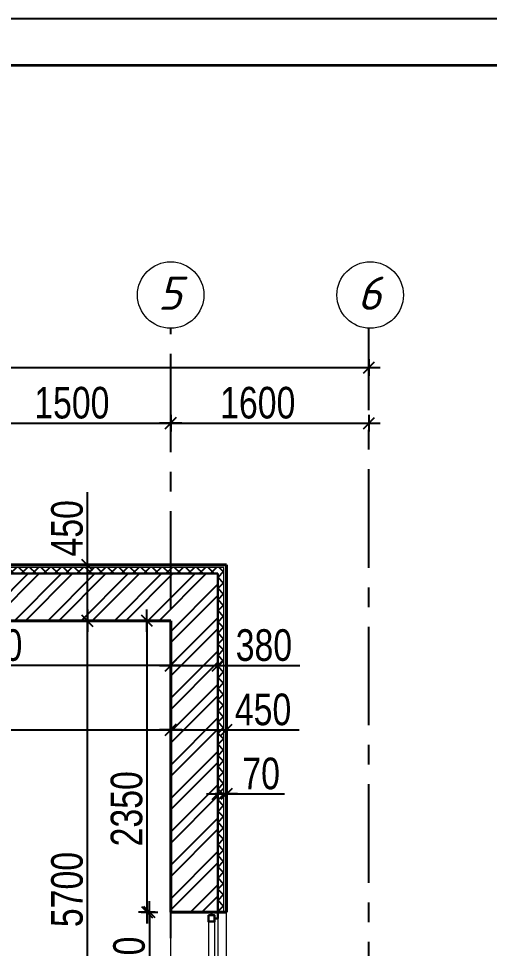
# Model space of a CAD drawing. Extents: x -12289450 to -10763036, y -7834513 to -6150123.
# Drawn here: x -11156416 to -11152617, y -7679759 to -7672261 of the extents above; entities that cross this region are included whole.
import ezdxf

# ---------------------------------------------------------------- set-up
doc = ezdxf.new("R2010")
doc.units = 0
doc.header["$LTSCALE"] = 25
doc.header["$PDMODE"] = 35
doc.linetypes.add('CENTER', pattern=[50.8, 31.75, -6.35, 6.35, -6.35])
doc.layers.get('DefPoints').update_dxf_attribs({"color": 10, "lineweight": 30})
for name, color, linetype in [('005-РАЗМЕРЫ', 252, 'Continuous'), ('008-ШТРИХОВКА', 252, 'Continuous'), ('014-ОСИ', 251, 'CENTER'), ('Annotation - Text', 7, 'Continuous'), ('ArchiCAD', 7, 'Continuous'), ('Новое', 51, 'Continuous')]:
    doc.layers.add(name, color=color, linetype=linetype)
doc.layers.add('Окна ArchiCAD_Ном._пера__23', color=7, linetype='Continuous', lineweight=30, true_color=0xff6600)
doc.layers.add('Окна ArchiCAD_Ном._пера__3', color=7, linetype='Continuous', lineweight=15, true_color=0xff6600)
doc.layers.add('СТЕНЫ', color=5, linetype='Continuous', lineweight=40)
doc.styles.add('gismo', font='isocpeui.ttf')
doc.styles.add('TXT0', font='txt', dxfattribs={"width": 0.8})
doc.dimstyles.new('РАЗМЕРЫ', dxfattribs={"dimscale": 30, "dimtxt": 8.5, "dimasz": 0.15, "dimexe": 0, "dimexo": 0, "dimgap": 1.2, "dimtad": 1, "dimdec": 0, "dimzin": 0, "dimdsep": 46, "dimtxsty": 'TXT0', "dimblk1": 'A8MITTA', "dimblk2": 'A8MITTA', "dimsah": 1, "dimcen": 2, "dimse1": 1, "dimse2": 1, "dimadec": 0, "dimazin": 0, "dimtp": 6, "dimtm": 6, "dimtfac": 1, "dimtdec": 0, "dimtofl": 0, "dimtmove": 0, "dimatfit": 3, "dimldrblk": 'A8MITTA', "dimfxl": 0, "dimtolj": 1, "dimtzin": 0, "dimarcsym": 0})

# ---------------------------------------------------------------- blocks, each defined once
blk = doc.blocks.new('A8MITTA', base_point=(3180, 3140))
for p, q in [((3170, 3130), (3190, 3150)), ((3180, 3155), (3180, 3125)), ((3160, 3140), (3200, 3140))]:
    blk.add_line(p, q)
blk = doc.blocks.new('*D287')
at = {"layer": '005-РАЗМЕРЫ', "color": 0, "lineweight": -2, "ltscale": 1.2, "transparency": 16777216}
blk.add_line((-11167484.2, -7675074.2), (-11153593.2, -7675074.2), dxfattribs=at)
at = {"layer": 'DefPoints', "color": 0, "ltscale": 1.2, "transparency": 16777216}
for p in [(-11153588.7, -7675074.2), (-11167488.7, -7676020.4), (-11153588.7, -7676237.6)]:
    blk.add_point(p, dxfattribs=at)
at = {"layer": '005-РАЗМЕРЫ', "color": 0, "lineweight": -2, "ltscale": 1.2, "transparency": 16777216, "xscale": 4.5, "yscale": 4.5, "zscale": 4.5, "rotation": 180}
blk.add_blockref('A8MITTA', (-11167488.7, -7675074.2), dxfattribs=at)
at = {"layer": '005-РАЗМЕРЫ', "color": 0, "lineweight": -2, "ltscale": 1.2, "transparency": 16777216, "xscale": 4.5, "yscale": 4.5, "zscale": 4.5}
blk.add_blockref('A8MITTA', (-11153588.7, -7675074.2), dxfattribs=at)
at = {"layer": '005-РАЗМЕРЫ', "color": 0, "ltscale": 1.2, "transparency": 16777216, "insert": (-11162708.3, -7674910.7), "char_height": 255, "attachment_point": 5, "style": 'TXT0'}
blk.add_mtext('\\A1;13900', dxfattribs=at)
blk = doc.blocks.new('*D290')
at = {"layer": '005-РАЗМЕРЫ', "color": 0, "lineweight": -2, "ltscale": 1.2, "transparency": 16777216}
blk.add_line((-11156684.2, -7675523.6), (-11155193.2, -7675523.6), dxfattribs=at)
at = {"layer": 'DefPoints', "color": 0, "ltscale": 1.2, "transparency": 16777216}
for p in [(-11155188.7, -7675523.6), (-11156688.7, -7675692.8), (-11155188.7, -7675692.8)]:
    blk.add_point(p, dxfattribs=at)
at = {"layer": '005-РАЗМЕРЫ', "color": 0, "lineweight": -2, "ltscale": 1.2, "transparency": 16777216, "xscale": 4.5, "yscale": 4.5, "zscale": 4.5, "rotation": 180}
blk.add_blockref('A8MITTA', (-11156688.7, -7675523.6), dxfattribs=at)
at = {"layer": '005-РАЗМЕРЫ', "color": 0, "lineweight": -2, "ltscale": 1.2, "transparency": 16777216, "xscale": 4.5, "yscale": 4.5, "zscale": 4.5}
blk.add_blockref('A8MITTA', (-11155188.7, -7675523.6), dxfattribs=at)
at = {"layer": '005-РАЗМЕРЫ', "color": 0, "ltscale": 1.2, "transparency": 16777216, "insert": (-11155986, -7675360.1), "char_height": 255, "attachment_point": 5, "style": 'TXT0'}
blk.add_mtext('\\A1;1500', dxfattribs=at)
blk = doc.blocks.new('*D291')
at = {"layer": '005-РАЗМЕРЫ', "color": 0, "lineweight": -2, "ltscale": 1.2, "transparency": 16777216}
blk.add_line((-11155184.2, -7675523.6), (-11153593.2, -7675523.6), dxfattribs=at)
at = {"layer": 'DefPoints', "color": 0, "ltscale": 1.2, "transparency": 16777216}
for p in [(-11153588.7, -7675523.6), (-11155188.7, -7675692.8), (-11153588.7, -7675658)]:
    blk.add_point(p, dxfattribs=at)
at = {"layer": '005-РАЗМЕРЫ', "color": 0, "lineweight": -2, "ltscale": 1.2, "transparency": 16777216, "xscale": 4.5, "yscale": 4.5, "zscale": 4.5, "rotation": 180}
blk.add_blockref('A8MITTA', (-11155188.7, -7675523.6), dxfattribs=at)
at = {"layer": '005-РАЗМЕРЫ', "color": 0, "lineweight": -2, "ltscale": 1.2, "transparency": 16777216, "xscale": 4.5, "yscale": 4.5, "zscale": 4.5}
blk.add_blockref('A8MITTA', (-11153588.7, -7675523.6), dxfattribs=at)
at = {"layer": '005-РАЗМЕРЫ', "color": 0, "ltscale": 1.2, "transparency": 16777216, "insert": (-11154486, -7675360.1), "char_height": 255, "attachment_point": 5, "style": 'TXT0'}
blk.add_mtext('\\A1;1600', dxfattribs=at)
blk = doc.blocks.new('*D300')
at = {"layer": '005-РАЗМЕРЫ', "color": 0, "lineweight": -2, "ltscale": 1.2, "transparency": 16777216}
blk.add_line((-11158924.2, -7677997), (-11155193.2, -7677997), dxfattribs=at)
at = {"layer": 'DefPoints', "color": 0, "ltscale": 1.2, "transparency": 16777216}
for p in [(-11158928.7, -7677997), (-11155188.7, -7677997), (-11155188.7, -7678071.6)]:
    blk.add_point(p, dxfattribs=at)
at = {"layer": '005-РАЗМЕРЫ', "color": 0, "lineweight": -2, "ltscale": 1.2, "transparency": 16777216, "xscale": 4.5, "yscale": 4.5, "zscale": 4.5, "rotation": 180}
blk.add_blockref('A8MITTA', (-11158928.7, -7677997), dxfattribs=at)
at = {"layer": '005-РАЗМЕРЫ', "color": 0, "lineweight": -2, "ltscale": 1.2, "transparency": 16777216, "xscale": 4.5, "yscale": 4.5, "zscale": 4.5}
blk.add_blockref('A8MITTA', (-11155188.7, -7677997), dxfattribs=at)
at = {"layer": '005-РАЗМЕРЫ', "color": 0, "ltscale": 1.2, "transparency": 16777216, "insert": (-11157322.9, -7677833.5), "char_height": 255, "attachment_point": 5, "style": 'TXT0'}
blk.add_mtext('\\A1;3740', dxfattribs=at)
blk = doc.blocks.new('*D301')
at = {"layer": '005-РАЗМЕРЫ', "color": 0, "lineweight": -2, "ltscale": 1.2, "transparency": 16777216}
for p, q in [((-11155184.2, -7677997), (-11154743.2, -7677997)), ((-11154738.7, -7677997), (-11154152.2, -7677997))]:
    blk.add_line(p, q, dxfattribs=at)
at = {"layer": 'DefPoints', "color": 0, "ltscale": 1.2, "transparency": 16777216}
for p in [(-11154738.7, -7677976.9), (-11155188.7, -7677997), (-11154738.7, -7677997)]:
    blk.add_point(p, dxfattribs=at)
at = {"layer": '005-РАЗМЕРЫ', "color": 0, "lineweight": -2, "ltscale": 1.2, "transparency": 16777216, "xscale": 4.5, "yscale": 4.5, "zscale": 4.5, "rotation": 180}
blk.add_blockref('A8MITTA', (-11155188.7, -7677997), dxfattribs=at)
at = {"layer": '005-РАЗМЕРЫ', "color": 0, "lineweight": -2, "ltscale": 1.2, "transparency": 16777216, "xscale": 4.5, "yscale": 4.5, "zscale": 4.5}
blk.add_blockref('A8MITTA', (-11154738.7, -7677997), dxfattribs=at)
at = {"layer": '005-РАЗМЕРЫ', "color": 0, "ltscale": 1.2, "transparency": 16777216, "insert": (-11154443.2, -7677833.5), "char_height": 255, "attachment_point": 5, "style": 'TXT0'}
blk.add_mtext('\\A1;450', dxfattribs=at)
blk = doc.blocks.new('*D317')
at = {"layer": '005-РАЗМЕРЫ', "color": 0, "lineweight": -2, "ltscale": 1.2, "transparency": 16777216}
blk.add_line((-11155860.7, -7682812.7), (-11155860.7, -7677121.7), dxfattribs=at)
at = {"layer": 'DefPoints', "color": 0, "ltscale": 1.2, "transparency": 16777216}
for p in [(-11155860.7, -7677117.2), (-11155382.6, -7677117.2), (-11155860.7, -7682817.2)]:
    blk.add_point(p, dxfattribs=at)
at = {"layer": '005-РАЗМЕРЫ', "color": 0, "lineweight": -2, "ltscale": 1.2, "transparency": 16777216, "xscale": 4.5, "yscale": 4.5, "zscale": 4.5}
for p, rotation in [((-11155860.7, -7677117.2), 90), ((-11155860.7, -7682817.2), 270)]:
    blk.add_blockref('A8MITTA', p, dxfattribs=dict(at, rotation=rotation))
at = {"layer": '005-РАЗМЕРЫ', "color": 0, "ltscale": 1.2, "transparency": 16777216, "insert": (-11156024.2, -7679284.2), "char_height": 255, "attachment_point": 5, "rotation": 90, "style": 'TXT0'}
blk.add_mtext('\\A1;5700', dxfattribs=at)
blk = doc.blocks.new('*D339')
at = {"layer": '005-РАЗМЕРЫ', "color": 0, "lineweight": -2, "ltscale": 1.2, "transparency": 16777216}
for p, q in [((-11155860.7, -7676667.2), (-11155860.7, -7676080.7)), ((-11155860.7, -7677112.7), (-11155860.7, -7676671.7))]:
    blk.add_line(p, q, dxfattribs=at)
at = {"layer": 'DefPoints', "color": 0, "ltscale": 1.2, "transparency": 16777216}
for p in [(-11155861, -7676667.2), (-11155860.7, -7676667.2), (-11155860.7, -7677117.2)]:
    blk.add_point(p, dxfattribs=at)
at = {"layer": '005-РАЗМЕРЫ', "color": 0, "lineweight": -2, "ltscale": 1.2, "transparency": 16777216, "xscale": 4.5, "yscale": 4.5, "zscale": 4.5}
for p, rotation in [((-11155860.7, -7676667.2), 90), ((-11155860.7, -7677117.2), 270)]:
    blk.add_blockref('A8MITTA', p, dxfattribs=dict(at, rotation=rotation))
at = {"layer": '005-РАЗМЕРЫ', "color": 0, "ltscale": 1.2, "transparency": 16777216, "insert": (-11156024.2, -7676371.7), "char_height": 255, "attachment_point": 5, "rotation": 90, "style": 'TXT0'}
blk.add_mtext('\\A1;450', dxfattribs=at)
blk = doc.blocks.new('*D392')
at = {"layer": '005-РАЗМЕРЫ', "color": 0, "lineweight": -2, "ltscale": 1.2, "transparency": 16777216}
for p, q in [((-11155184.2, -7677478.2), (-11154813.2, -7677478.2)), ((-11154808.7, -7677478.2), (-11154145.3, -7677478.2))]:
    blk.add_line(p, q, dxfattribs=at)
at = {"layer": 'DefPoints', "color": 0, "ltscale": 1.2, "transparency": 16777216}
for p in [(-11155188.7, -7677519.6), (-11154808.7, -7677478.2), (-11154808.7, -7677519.6)]:
    blk.add_point(p, dxfattribs=at)
at = {"layer": '005-РАЗМЕРЫ', "color": 0, "lineweight": -2, "ltscale": 1.2, "transparency": 16777216, "xscale": 4.5, "yscale": 4.5, "zscale": 4.5, "rotation": 180}
blk.add_blockref('A8MITTA', (-11155188.7, -7677478.2), dxfattribs=at)
at = {"layer": '005-РАЗМЕРЫ', "color": 0, "lineweight": -2, "ltscale": 1.2, "transparency": 16777216, "xscale": 4.5, "yscale": 4.5, "zscale": 4.5}
blk.add_blockref('A8MITTA', (-11154808.7, -7677478.2), dxfattribs=at)
at = {"layer": '005-РАЗМЕРЫ', "color": 0, "ltscale": 1.2, "transparency": 16777216, "insert": (-11154436.3, -7677314.7), "char_height": 255, "attachment_point": 5, "style": 'TXT0'}
blk.add_mtext('\\A1;380', dxfattribs=at)
blk = doc.blocks.new('*D398')
at = {"layer": '005-РАЗМЕРЫ', "color": 0, "lineweight": -2, "ltscale": 1.2, "transparency": 16777216}
blk.add_line((-11155193.2, -7677478.2), (-11157644.2, -7677478.2), dxfattribs=at)
at = {"layer": 'DefPoints', "color": 0, "ltscale": 1.2, "transparency": 16777216}
for p in [(-11157648.7, -7677155.7), (-11155188.7, -7677155.7), (-11157648.7, -7677478.2)]:
    blk.add_point(p, dxfattribs=at)
at = {"layer": '005-РАЗМЕРЫ', "color": 0, "lineweight": -2, "ltscale": 1.2, "transparency": 16777216, "xscale": 4.5, "yscale": 4.5, "zscale": 4.5, "rotation": 180}
blk.add_blockref('A8MITTA', (-11157648.7, -7677478.2), dxfattribs=at)
at = {"layer": '005-РАЗМЕРЫ', "color": 0, "lineweight": -2, "ltscale": 1.2, "transparency": 16777216, "xscale": 4.5, "yscale": 4.5, "zscale": 4.5}
blk.add_blockref('A8MITTA', (-11155188.7, -7677478.2), dxfattribs=at)
at = {"layer": '005-РАЗМЕРЫ', "color": 0, "ltscale": 1.2, "transparency": 16777216, "insert": (-11156688.7, -7677314.7), "char_height": 255, "attachment_point": 5, "style": 'TXT0'}
blk.add_mtext('\\A1;2460', dxfattribs=at)
blk = doc.blocks.new('*D401')
at = {"layer": '005-РАЗМЕРЫ', "color": 0, "lineweight": -2, "ltscale": 1.2, "transparency": 16777216}
blk.add_line((-11155380.1, -7677121.7), (-11155380.1, -7679462.7), dxfattribs=at)
at = {"layer": 'DefPoints', "color": 0, "ltscale": 1.2, "transparency": 16777216}
for p in [(-11155188.7, -7677117.2), (-11155380.1, -7679467.2), (-11155188.7, -7679467.2)]:
    blk.add_point(p, dxfattribs=at)
at = {"layer": '005-РАЗМЕРЫ', "color": 0, "lineweight": -2, "ltscale": 1.2, "transparency": 16777216, "xscale": 4.5, "yscale": 4.5, "zscale": 4.5}
for p, rotation in [((-11155380.1, -7677117.2), 90), ((-11155380.1, -7679467.2), 270)]:
    blk.add_blockref('A8MITTA', p, dxfattribs=dict(at, rotation=rotation))
at = {"layer": '005-РАЗМЕРЫ', "color": 0, "ltscale": 1.2, "transparency": 16777216, "insert": (-11155543.6, -7678633.1), "char_height": 255, "attachment_point": 5, "rotation": 90, "style": 'TXT0'}
blk.add_mtext('\\A1;2350', dxfattribs=at)
blk = doc.blocks.new('*D402')
at = {"layer": '005-РАЗМЕРЫ', "color": 0, "lineweight": -2, "ltscale": 1.2, "transparency": 16777216}
blk.add_line((-11155360, -7679471.7), (-11155360, -7680462.7), dxfattribs=at)
at = {"layer": 'DefPoints', "color": 0, "ltscale": 1.2, "transparency": 16777216}
for p in [(-11155188.7, -7679467.2), (-11155360, -7680467.2), (-11155188.2, -7680467.2)]:
    blk.add_point(p, dxfattribs=at)
at = {"layer": '005-РАЗМЕРЫ', "color": 0, "lineweight": -2, "ltscale": 1.2, "transparency": 16777216, "xscale": 4.5, "yscale": 4.5, "zscale": 4.5}
for p, rotation in [((-11155360, -7679467.2), 90), ((-11155360, -7680467.2), 270)]:
    blk.add_blockref('A8MITTA', p, dxfattribs=dict(at, rotation=rotation))
at = {"layer": '005-РАЗМЕРЫ', "color": 0, "ltscale": 1.2, "transparency": 16777216, "insert": (-11155523.5, -7679967.2), "char_height": 255, "attachment_point": 5, "rotation": 90, "style": 'TXT0'}
blk.add_mtext('\\A1;1000', dxfattribs=at)
blk = doc.blocks.new('*D404')
at = {"layer": '005-РАЗМЕРЫ', "color": 0, "lineweight": -2, "ltscale": 1.2, "transparency": 16777216}
for p, q in [((-11154813.2, -7678513.4), (-11154817.7, -7678513.4)), ((-11154734.2, -7678513.4), (-11154269.7, -7678513.4))]:
    blk.add_line(p, q, dxfattribs=at)
at = {"layer": 'DefPoints', "color": 0, "ltscale": 1.2, "transparency": 16777216}
for p in [(-11154738.7, -7678513.4), (-11154808.7, -7678659.8), (-11154738.7, -7678659.8)]:
    blk.add_point(p, dxfattribs=at)
at = {"layer": '005-РАЗМЕРЫ', "color": 0, "lineweight": -2, "ltscale": 1.2, "transparency": 16777216, "xscale": 4.5, "yscale": 4.5, "zscale": 4.5}
blk.add_blockref('A8MITTA', (-11154808.7, -7678513.4), dxfattribs=at)
at = {"layer": '005-РАЗМЕРЫ', "color": 0, "lineweight": -2, "ltscale": 1.2, "transparency": 16777216, "xscale": 4.5, "yscale": 4.5, "zscale": 4.5, "rotation": 180}
blk.add_blockref('A8MITTA', (-11154738.7, -7678513.4), dxfattribs=at)
at = {"layer": '005-РАЗМЕРЫ', "color": 0, "ltscale": 1.2, "transparency": 16777216, "insert": (-11154458.7, -7678349.9), "char_height": 255, "attachment_point": 5, "style": 'TXT0'}
blk.add_mtext('\\A1;70', dxfattribs=at)

msp = doc.modelspace()

# ---------------------------------------------------------------- hatches: boundary and pattern name
at = {"layer": '008-ШТРИХОВКА', "ltscale": 3}
h = msp.add_hatch(dxfattribs=at)
h.set_pattern_fill('ANSI37', color=256, scale=20, style=0)
h.set_pattern_definition([(45, (-11167918.724, -7681167.22), (-44.90128, 44.90128), []), (135, (-11167918.724, -7681167.22), (-44.90128, -44.90128), [])])
h.paths.add_polyline_path([(-11154758.7, -7676687.2), (-11157648.7, -7676687.2), (-11157648.7, -7676737.2), (-11154808.7, -7676737.2), (-11154808.7, -7679467.2), (-11154758.7, -7679467.2)])
h.paths.add_polyline_path([(-11163988.7, -7676687.2), (-11163988.7, -7676737.2), (-11158548.7, -7676737.2), (-11158548.7, -7676687.2)])
h.paths.add_polyline_path([(-11164988.7, -7676737.2), (-11164988.7, -7676687.2), (-11166418.7, -7676687.2), (-11166418.7, -7678117.2), (-11166368.7, -7678117.2), (-11166368.7, -7676737.2)])
h.paths.add_polyline_path([(-11166418.7, -7680287.2), (-11167918.7, -7680287.2), (-11167918.7, -7681267.2), (-11167868.7, -7681267.2), (-11167868.7, -7680337.2), (-11166368.7, -7680337.2), (-11166368.7, -7679117.2), (-11166418.7, -7679117.2)])
h = msp.add_hatch(dxfattribs=at)
h.set_pattern_fill('ANSI32', color=256, scale=20)
h.set_pattern_definition([(45, (-11167868.72, -7687997.22), (-134.7038, 134.7038), []), (45, (-11167778.92, -7687997.22), (-134.7038, 134.7038), [])])
h.paths.add_polyline_path([(-11165988.7, -7679117.2), (-11166368.7, -7679117.2), (-11166368.7, -7680337.2), (-11167868.7, -7680337.2), (-11167868.7, -7681267.2), (-11167818.7, -7681267.2), (-11167488.7, -7681267.2), (-11167488.7, -7681117.2), (-11167488.7, -7680717.2), (-11165988.7, -7680717.2)])
h.paths.add_polyline_path([(-11165988.7, -7677117.2), (-11164988.7, -7677117.2), (-11164988.7, -7676737.2), (-11166368.7, -7676737.2), (-11166368.7, -7678117.2), (-11166318.7, -7678117.2), (-11165988.7, -7678117.2)])
h.paths.add_polyline_path([(-11158598.7, -7676737.2), (-11163988.7, -7676737.2), (-11163988.7, -7676787.2), (-11163988.7, -7677117.2), (-11161078.7, -7677117.2), (-11161078.7, -7677937.2), (-11160698.7, -7677937.2), (-11160698.7, -7677117.2), (-11158598.7, -7677117.2)])
h.paths.add_polyline_path([(-11160698.7, -7678977.2), (-11161078.7, -7678977.2), (-11161078.7, -7679557.2), (-11161078.7, -7680717.2), (-11160698.7, -7680717.2)])
h.paths.add_polyline_path([(-11154808.7, -7676737.2), (-11157598.7, -7676737.2), (-11157598.7, -7677117.2), (-11157588.7, -7677117.2), (-11155988.7, -7677117.2), (-11155503.8, -7677117.2), (-11155188.7, -7677117.2), (-11155188.7, -7679467.2), (-11154808.7, -7679467.2)])
h.paths.add_polyline_path([(-11154808.7, -7680467.2), (-11155188.5, -7680467.2), (-11155188.7, -7682817.2), (-11161078.7, -7682817.2), (-11161078.7, -7683347.2), (-11160698.7, -7683347.2), (-11160698.7, -7683197.2), (-11159698.7, -7683197.2), (-11156688.7, -7683197.2), (-11156688.7, -7687617.2), (-11158193.7, -7687617.2), (-11158193.7, -7687997.2), (-11156308.7, -7687997.2), (-11156308.7, -7686797.2), (-11156308.7, -7683197.2), (-11154808.7, -7683197.2)])
h.paths.add_polyline_path([(-11160698.7, -7684247.2), (-11161078.7, -7684247.2), (-11161078.7, -7687617.2), (-11160698.7, -7687617.2)], flags=17)
h.paths.add_polyline_path([(-11165988.7, -7682817.2), (-11167488.7, -7682817.2), (-11167488.7, -7682267.2), (-11167868.7, -7682267.2), (-11167868.7, -7683197.2), (-11166368.7, -7683197.2), (-11166368.7, -7687997.2), (-11165288.7, -7687997.2), (-11165288.7, -7687947.2), (-11165288.7, -7687617.2), (-11165988.7, -7687617.2), (-11165988.7, -7686772.6), (-11166070.7, -7686772.6), (-11166070.7, -7686614.6), (-11165988.7, -7686614.6), (-11165988.7, -7686105.2)])
h.paths.add_polyline_path([(-11159193.7, -7687617.2), (-11161778.7, -7687617.2), (-11164288.7, -7687617.2), (-11164288.7, -7687997.2), (-11162778.7, -7687997.2), (-11159193.7, -7687997.2)])

# ---------------------------------------------------------------- linework, layer by layer
at = {"layer": '014-ОСИ'}
msp.add_line((-11155188.7, -7679567.2), (-11155188.7, -7674758.6), dxfattribs=at)
for points in [[(-11153588.7, -7688119.5), (-11153588.7, -7674758.6)], [(-11155188.7, -7683486.1), (-11155188.7, -7678997.2)]]:
    msp.add_lwpolyline(points, dxfattribs=at)
at = {"layer": 'Annotation - Text', "color": 0, "lineweight": 20}
for centre in [(-11155188.7, -7674490.2), (-11153578.7, -7674490.2)]:
    msp.add_circle(centre, 268.3, dxfattribs=at)
at = {"layer": 'ArchiCAD', "color": 7, "linetype": 'Continuous', "lineweight": 35}
msp.add_lwpolyline([(-11171018.9, -7672636.3), (-11141394, -7672636.3), (-11141394, -7694161.2), (-11171018.9, -7694161.2)], close=True, dxfattribs=at)
msp.add_lwpolyline([(-11171018.9, -7672636.3), (-11141394, -7672636.3), (-11141394, -7694161.2), (-11171018.9, -7694161.2)], close=True, dxfattribs=at)
at = {"layer": 'Новое', "color": 7, "linetype": 'Continuous'}
msp.add_lwpolyline([(-11172518.9, -7672261.3), (-11141019, -7672261.3), (-11141019, -7694536.2), (-11172518.9, -7694536.2)], close=True, dxfattribs=at)
msp.add_lwpolyline([(-11172518.9, -7672261.3), (-11141019, -7672261.3), (-11141019, -7694536.2), (-11172518.9, -7694536.2)], close=True, dxfattribs=at)
at = {"layer": 'Окна ArchiCAD_Ном._пера__23', "linetype": 'Continuous'}
msp.add_lwpolyline([(-11154858.7, -7679492.2), (-11154858.7, -7679467.2), (-11154808.7, -7679467.2), (-11154808.7, -7679517.2), (-11154833.7, -7679517.2), (-11154833.7, -7679492.2), (-11154858.7, -7679492.2)], dxfattribs=at)
msp.add_lwpolyline([(-11154883.7, -7679492.2), (-11154883.7, -7679542.2), (-11154833.7, -7679542.2), (-11154833.7, -7679492.2)], close=True, dxfattribs=at)
at = {"layer": 'Окна ArchiCAD_Ном._пера__3', "linetype": 'Continuous'}
for p, q in [((-11154883.7, -7679542.2), (-11154883.7, -7680392.2)), ((-11154833.7, -7679542.2), (-11154833.7, -7680392.2)), ((-11154808.7, -7679517.2), (-11154808.7, -7680417.2))]:
    msp.add_line(p, q, dxfattribs=at)
at = {"layer": 'СТЕНЫ', "ltscale": 3}
for p, q in [((-11154738.7, -7676667.2), (-11157648.7, -7676667.2)), ((-11154738.7, -7679467.2), (-11154738.7, -7676667.2)), ((-11155188.7, -7677117.2), (-11155188.7, -7679467.2))]:
    msp.add_line(p, q, dxfattribs=at)
at = {"layer": 'СТЕНЫ', "lineweight": 9, "ltscale": 3}
for p, q in [((-11154758.7, -7676687.2), (-11157648.7, -7676687.2)), ((-11154758.7, -7679467.2), (-11154758.7, -7676687.2))]:
    msp.add_line(p, q, dxfattribs=at)
at = {"layer": 'СТЕНЫ', "lineweight": 30, "ltscale": 3}
msp.add_line((-11154808.7, -7676737.2), (-11154808.7, -7679467.2), dxfattribs=at)
msp.add_lwpolyline([(-11157648.7, -7676737.2), (-11154808.7, -7676737.2)], dxfattribs=at)
at = {"layer": 'СТЕНЫ', "ltscale": 3}
for points in [[(-11157648.7, -7677117.2), (-11155188.7, -7677117.2)], [(-11155188.7, -7679467.2), (-11154738.7, -7679467.2)]]:
    msp.add_lwpolyline(points, dxfattribs=at)
at = {"layer": 'СТЕНЫ', "lineweight": 9, "ltscale": 3}
for points in [[(-11155188.7, -7680467.2), (-11155188.7, -7679467.2)], [(-11154738.7, -7680467.2), (-11154738.7, -7679467.2)]]:
    msp.add_lwpolyline(points, dxfattribs=at)

# ---------------------------------------------------------------- texts
at = {"layer": 'Annotation - Text', "color": 0, "lineweight": 25, "char_height": 268.3, "attachment_point": 2, "style": 'gismo'}
for s, insert in [('5', (-11155194.7, -7674341.4)), ('6', (-11153584.7, -7674341.4))]:
    msp.add_mtext(s, dxfattribs=dict(at, insert=insert))

# ---------------------------------------------------------------- dimensions: what is measured, and where the dimension line sits
at = {"layer": '005-РАЗМЕРЫ', "ltscale": 1.2}
for base, p1, p2, picture, middle in [((-11153588.7, -7675074.2), (-11167488.7, -7676020.4), (-11153588.7, -7676237.6), '*D287', (-11162708.3, -7675074.2)), ((-11155188.7, -7675523.6), (-11156688.7, -7675692.8), (-11155188.7, -7675692.8), '*D290', (-11155986, -7675523.6)), ((-11153588.7, -7675523.6), (-11155188.7, -7675692.8), (-11153588.7, -7675658), '*D291', (-11154486, -7675523.6)), ((-11157648.7, -7677478.2), (-11155188.7, -7677155.7), (-11157648.7, -7677155.7), '*D398', (-11156688.7, -7677478.2)), ((-11154808.7, -7677478.2), (-11155188.7, -7677519.6), (-11154808.7, -7677519.6), '*D392', (-11154436.3, -7677478.2)), ((-11155188.7, -7677997), (-11158928.7, -7677997), (-11155188.7, -7678071.6), '*D300', (-11157322.9, -7677997)), ((-11154738.7, -7677997), (-11155188.7, -7677997), (-11154738.7, -7677976.9), '*D301', (-11154443.2, -7677997)), ((-11154738.7, -7678513.4), (-11154808.7, -7678659.8), (-11154738.7, -7678659.8), '*D404', (-11154458.7, -7678513.4))]:
    dim = msp.add_linear_dim(base=base, p1=p1, p2=p2, dimstyle='РАЗМЕРЫ', dxfattribs=at)
    dim.commit()
    dim.dimension.update_dxf_attribs({"geometry": picture, "text_midpoint": middle, "dimtype": 160})
for base, p1, p2, picture, middle in [((-11155860.7, -7676667.2), (-11155860.7, -7677117.2), (-11155861, -7676667.2), '*D339', (-11156024.2, -7676371.7)), ((-11155360, -7680467.2), (-11155188.7, -7679467.2), (-11155188.2, -7680467.2), '*D402', (-11155523.5, -7679967.2))]:
    dim = msp.add_linear_dim(base=base, p1=p1, p2=p2, angle=90, dimstyle='РАЗМЕРЫ', dxfattribs=at)
    dim.commit()
    dim.dimension.update_dxf_attribs({"geometry": picture, "text_midpoint": middle})
for base, p1, p2, picture, middle in [((-11155860.7, -7677117.2), (-11155860.7, -7682817.2), (-11155382.6, -7677117.2), '*D317', (-11155860.7, -7679284.2)), ((-11155380.1, -7679467.2), (-11155188.7, -7677117.2), (-11155188.7, -7679467.2), '*D401', (-11155380.1, -7678633.1))]:
    dim = msp.add_linear_dim(base=base, p1=p1, p2=p2, angle=90, dimstyle='РАЗМЕРЫ', dxfattribs=at)
    dim.commit()
    dim.dimension.update_dxf_attribs({"geometry": picture, "text_midpoint": middle, "dimtype": 160})

doc.saveas('drawing.dxf')
